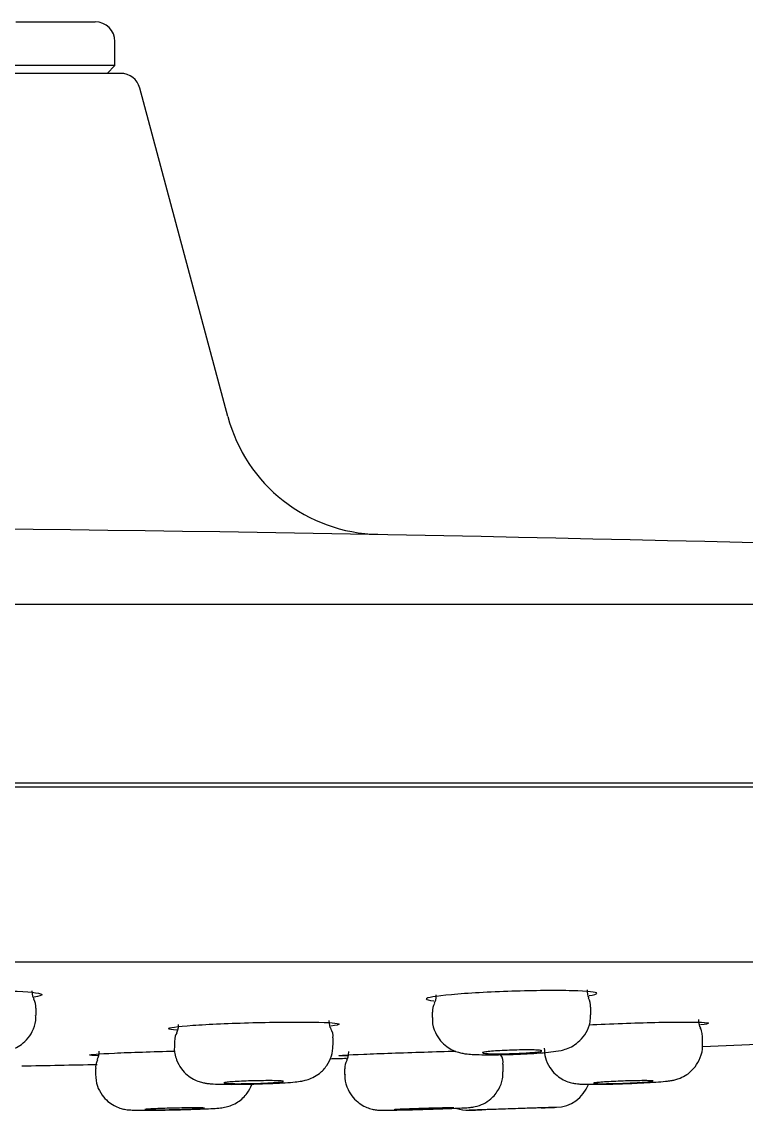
# Model space of a CAD drawing. Header units: millimetres. Extents: x -60 to 7633, y -2614 to 2146.
# Drawn here: x 3821.3 to 3839.56, y -2208.83 to -2181.38 of the extents above; entities that cross this region are included whole.
import ezdxf

# ---------------------------------------------------------------- set-up
doc = ezdxf.new("R2010")
doc.units = ezdxf.units.MM
doc.layers.get('0').update_dxf_attribs({"color": 250})

msp = doc.modelspace()

# ---------------------------------------------------------------- linework, layer by layer
at = {"linetype": 'Continuous'}
for p, q in [((3821.145, -2181.381), (3823.145, -2181.381)), ((3823.645, -2182.481), (3823.645, -2181.881)), ((3823.645, -2182.481), (3785.645, -2182.481)), ((3823.445, -2182.681), (3823.645, -2182.481)), ((3823.788, -2182.681), (3785.502, -2182.681)), ((3826.492, -2191.337), (3824.271, -2183.051)), ((3729.835, -2196.07), (3879.456, -2196.07)), ((3879.445, -2200.581), (3729.845, -2200.581)), ((3874.645, -2200.681), (3734.645, -2200.681)), ((3874.461, -2205.093), (3734.829, -2205.093)), ((3821.657, -2206.437), (3821.657, -2206.256)), ((3831.645, -2206.355), (3831.645, -2206.492)), ((3835.645, -2206.42), (3835.645, -2206.225)), ((3825.145, -2207.102), (3825.145, -2207.245)), ((3829.145, -2207.19), (3829.145, -2207.001)), ((3838.465, -2207.178), (3838.465, -2206.98)), ((3823.151, -2207.771), (3823.151, -2207.916)), ((3829.438, -2207.785), (3829.438, -2207.924)), ((3833.438, -2207.858), (3833.438, -2207.665)), ((3834.776, -2208.754), (3832.574, -2208.826)), ((3834.395, -2208.767), (3832.895, -2208.816))]:
    msp.add_line(p, q, dxfattribs=at)
for centre, radius, start, end in [((3823.145, -2181.881), 0.5, 0, 90), ((3823.788, -2183.181), 0.5, 15, 90), ((3830.356, -2190.306), 4, 194.9105, 268.8352), ((3835.861, -2205.832), 0.31, 172.114, 211.8965), ((3821.31, -2206.216), 0.342, 353.4033, 33.149), ((3831.972, -2206.311), 0.321, 146.5845, 187.8994), ((3835.308, -2206.18), 0.332, 352.2385, 33.1492), ((3828.818, -2206.961), 0.327, 352.2107, 35.0175), ((3804.645, -1327.867), 880, 272.202404, 272.408598), ((3822.913, -2207.379), 0.333, 328.9127, 7.5262), ((3804.645, -1327.867), 880, 271.590846, 271.617275), ((3833.095, -2207.624), 0.338, 353.259, 32.8207), ((3804.645, -1327.867), 880, 271.084127, 271.208214), ((3829.762, -2207.744), 0.319, 146.9203, 187.0961), ((3834.745, -2207.854), 0.9, 271.959, 339.1478), ((3832.545, -2207.927), 0.9, 251.2333, 271.8158), ((3832.545, -2207.927), 0.9, 252.1601, 271.8158), ((3804.645, -1327.869), 881.4, 271.815809, 271.836718), ((3804.645, -1327.869), 881.4, 271.934279, 271.959045)]:
    msp.add_arc(centre, radius, start, end, dxfattribs=at)
for points in [[(3804.645, -2194.07), (3824.723, -2194.07), (3844.801, -2194.502), (3864.86, -2195.366)], [(3821.608, -2206.023), (3821.578, -2205.991), (3821.563, -2205.922), (3821.561, -2205.817)], [(3831.738, -2205.918), (3831.739, -2206.022), (3831.724, -2206.092), (3831.693, -2206.128)], [(3825.238, -2206.667), (3825.252, -2206.705), (3825.238, -2206.776), (3825.196, -2206.88)], [(3829.097, -2206.77), (3829.066, -2206.734), (3829.05, -2206.665), (3829.05, -2206.562)], [(3838.417, -2206.749), (3838.388, -2206.718), (3838.372, -2206.649), (3838.369, -2206.541)], [(3825.204, -2206.882), (3825.172, -2206.915), (3825.154, -2206.987), (3825.149, -2207.099)], [(3838.462, -2206.977), (3838.451, -2206.851), (3838.432, -2206.777), (3838.406, -2206.753)], [(3829.535, -2207.349), (3829.528, -2207.465), (3829.51, -2207.537), (3829.483, -2207.565)], [(3823.205, -2207.553), (3823.16, -2207.653), (3823.145, -2207.726), (3823.159, -2207.772)]]:
    msp.add_open_spline(points, degree=3, dxfattribs=at)
for points, knots in [([(3818.14, -2205.879), (3818.543, -2205.847), (3819.101, -2205.823), (3820.224, -2205.804), (3820.786, -2205.809), (3821.577, -2205.847), (3821.808, -2205.878), (3821.806, -2205.934), (3821.735, -2205.955), (3821.604, -2205.975)], [0, 0, 0, 0, 0.125, 0.125, 0.25, 0.25, 0.375, 0.375, 0.4438716, 0.4438716, 0.4438716, 0.4438716]), ([(3835.601, -2205.937), (3835.725, -2205.917), (3835.794, -2205.898), (3835.798, -2205.848), (3835.573, -2205.824), (3834.775, -2205.804), (3834.217, -2205.809), (3833.093, -2205.846), (3832.534, -2205.877), (3832.131, -2205.914)], [0.5579721, 0.5579721, 0.5579721, 0.5579721, 0.625, 0.625, 0.75, 0.75, 0.875, 0.875, 1, 1, 1, 1]), ([(3832.131, -2205.914), (3831.728, -2205.95), (3831.498, -2205.989), (3831.494, -2206.039), (3831.561, -2206.054), (3831.687, -2206.066)], [0, 0, 0, 0, 0.125, 0.125, 0.1930413, 0.1930413, 0.1930413, 0.1930413]), ([(3833.687, -2207.418), (3833.816, -2207.413), (3834.04, -2207.404), (3834.377, -2207.383), (3834.664, -2207.356), (3834.838, -2207.334), (3835.03, -2207.284), (3835.207, -2207.205), (3835.386, -2207.069), (3835.54, -2206.869), (3835.636, -2206.635), (3835.635, -2206.488), (3835.634, -2206.42)], [0, 0, 0, 0, 0.12491, 0.253073, 0.383893, 0.529843, 0.596286, 0.666861, 0.744926, 0.835009, 0.934351, 1, 1, 1, 1]), ([(3819.66, -2207.426), (3819.675, -2207.426), (3819.802, -2207.425), (3820.068, -2207.416), (3820.397, -2207.399), (3820.691, -2207.373), (3820.873, -2207.351), (3821.083, -2207.287), (3821.257, -2207.198), (3821.43, -2207.053), (3821.575, -2206.84), (3821.656, -2206.617), (3821.648, -2206.485), (3821.645, -2206.437)], [0, 0, 0, 0, 0.014447, 0.140767, 0.268367, 0.400247, 0.552746, 0.617042, 0.683938, 0.764661, 0.853352, 0.954142, 1, 1, 1, 1]), ([(3825.217, -2206.804), (3825.077, -2206.795), (3824.999, -2206.783), (3824.989, -2206.744), (3825.211, -2206.714), (3825.608, -2206.686)], [0.804051, 0.804051, 0.804051, 0.804051, 0.875, 0.875, 1, 1, 1, 1]), ([(3825.608, -2206.686), (3826.005, -2206.657), (3826.56, -2206.633), (3827.682, -2206.604), (3828.247, -2206.599), (3829.049, -2206.613), (3829.289, -2206.632), (3829.299, -2206.671), (3829.226, -2206.687), (3829.089, -2206.704)], [0, 0, 0, 0, 0.125, 0.125, 0.25, 0.25, 0.375, 0.375, 0.4466594, 0.4466594, 0.4466594, 0.4466594]), ([(3831.656, -2206.491), (3831.652, -2206.523), (3831.64, -2206.644), (3831.71, -2206.858), (3831.842, -2207.071), (3832, -2207.219), (3832.159, -2207.314), (3832.303, -2207.368), (3832.425, -2207.395), (3832.55, -2207.412), (3832.71, -2207.423), (3832.969, -2207.43), (3833.303, -2207.428), (3833.568, -2207.423), (3833.684, -2207.418), (3833.687, -2207.418)], [0, 0, 0, 0, 0.030379, 0.132686, 0.216947, 0.289879, 0.353779, 0.410024, 0.458922, 0.516723, 0.616276, 0.740908, 0.872496, 0.997709, 1, 1, 1, 1]), ([(3835.595, -2206.673), (3835.862, -2206.659), (3836.15, -2206.647), (3837.002, -2206.615), (3837.566, -2206.603), (3838.369, -2206.602), (3838.609, -2206.614), (3838.619, -2206.646), (3838.547, -2206.66), (3838.412, -2206.675)], [0.0602489, 0.0602489, 0.0602489, 0.0602489, 0.125, 0.125, 0.25, 0.25, 0.375, 0.375, 0.446023, 0.446023, 0.446023, 0.446023]), ([(3825.146, -2207.241), (3825.146, -2207.242), (3825.129, -2207.342), (3825.185, -2207.544), (3825.303, -2207.775), (3825.457, -2207.938), (3825.614, -2208.044), (3825.76, -2208.106), (3825.879, -2208.137), (3825.979, -2208.153), (3826.104, -2208.164), (3826.287, -2208.172), (3826.578, -2208.175), (3826.864, -2208.173), (3827.033, -2208.169), (3827.096, -2208.167)], [0, 0, 0, 0, 0.001203, 0.112152, 0.201571, 0.278091, 0.3446, 0.401989, 0.449587, 0.492003, 0.55688, 0.689168, 0.811612, 0.939814, 1, 1, 1, 1]), ([(3827.096, -2208.167), (3827.164, -2208.166), (3827.335, -2208.162), (3827.64, -2208.15), (3827.951, -2208.134), (3828.184, -2208.115), (3828.327, -2208.098), (3828.475, -2208.068), (3828.643, -2208.006), (3828.827, -2207.891), (3828.997, -2207.709), (3829.122, -2207.458), (3829.135, -2207.289), (3829.141, -2207.191)], [0, 0, 0, 0, 0.063439, 0.185189, 0.307557, 0.433741, 0.531627, 0.593648, 0.656668, 0.724745, 0.816466, 0.908822, 1, 1, 1, 1]), ([(3836.525, -2208.155), (3836.6, -2208.153), (3836.776, -2208.146), (3837.074, -2208.131), (3837.365, -2208.112), (3837.555, -2208.095), (3837.674, -2208.079), (3837.782, -2208.056), (3837.917, -2208.013), (3838.098, -2207.918), (3838.284, -2207.744), (3838.417, -2207.499), (3838.478, -2207.293), (3838.461, -2207.19), (3838.459, -2207.175)], [0, 0, 0, 0, 0.071325, 0.196288, 0.321661, 0.452874, 0.529302, 0.574836, 0.622014, 0.690443, 0.791319, 0.883856, 0.986198, 1, 1, 1, 1]), ([(3823.226, -2207.453), (3823.079, -2207.45), (3823.001, -2207.444), (3823.003, -2207.423), (3823.233, -2207.405), (3823.636, -2207.386)], [0.8012684, 0.8012684, 0.8012684, 0.8012684, 0.875, 0.875, 1, 1, 1, 1]), ([(3823.636, -2207.386), (3824.039, -2207.367), (3824.597, -2207.349), (3825.159, -2207.336), (3825.161, -2207.336), (3825.162, -2207.336)], [0, 0, 0, 0, 0.125, 0.125, 0.1252489, 0.1252489, 0.1252489, 0.1252489]), ([(3829.512, -2207.457), (3829.365, -2207.458), (3829.287, -2207.456), (3829.289, -2207.445), (3829.52, -2207.43), (3829.923, -2207.413)], [0.8014432, 0.8014432, 0.8014432, 0.8014432, 0.875, 0.875, 1, 1, 1, 1]), ([(3829.923, -2207.413), (3830.326, -2207.396), (3830.884, -2207.376), (3831.717, -2207.351), (3831.989, -2207.343), (3832.243, -2207.337)], [0, 0, 0, 0, 0.125, 0.125, 0.1856725, 0.1856725, 0.1856725, 0.1856725]), ([(3834.414, -2207.33), (3834.414, -2207.327), (3834.407, -2207.324), (3834.394, -2207.321), (3834.375, -2207.317), (3834.341, -2207.314), (3834.296, -2207.311), (3834.251, -2207.309), (3834.193, -2207.307), (3834.127, -2207.306), (3834.061, -2207.305), (3833.985, -2207.305), (3833.906, -2207.306), (3833.826, -2207.308), (3833.741, -2207.31), (3833.658, -2207.312), (3833.574, -2207.315), (3833.489, -2207.319), (3833.41, -2207.323), (3833.331, -2207.327), (3833.256, -2207.332), (3833.191, -2207.337), (3833.126, -2207.343), (3833.069, -2207.348), (3833.025, -2207.354), (3832.981, -2207.359), (3832.948, -2207.365), (3832.931, -2207.37), (3832.919, -2207.373), (3832.914, -2207.377), (3832.914, -2207.38)], [0.1248579, 0.1248579, 0.1248579, 0.1248579, 0.1616088, 0.1616088, 0.1616088, 0.2153869, 0.2153869, 0.2153869, 0.2690493, 0.2690493, 0.2690493, 0.3226149, 0.3226149, 0.3226149, 0.3761445, 0.3761445, 0.3761445, 0.4297146, 0.4297146, 0.4297146, 0.4833839, 0.4833839, 0.4833839, 0.5371678, 0.5371678, 0.5371678, 0.5910318, 0.5910318, 0.5910318, 0.6251323, 0.6251323, 0.6251323, 0.6251323]), ([(3832.919, -2207.385), (3832.93, -2207.389), (3832.955, -2207.393), (3832.992, -2207.396), (3833.03, -2207.399), (3833.081, -2207.402), (3833.141, -2207.403), (3833.201, -2207.404), (3833.272, -2207.405), (3833.349, -2207.404), (3833.425, -2207.404), (3833.508, -2207.402), (3833.591, -2207.4), (3833.674, -2207.398), (3833.76, -2207.395), (3833.842, -2207.391), (3833.923, -2207.387), (3834.002, -2207.382), (3834.072, -2207.378), (3834.116, -2207.374), (3834.158, -2207.371), (3834.195, -2207.368)], [0.6449059, 0.6449059, 0.6449059, 0.6449059, 0.6987156, 0.6987156, 0.6987156, 0.7524145, 0.7524145, 0.7524145, 0.8060053, 0.8060053, 0.8060053, 0.859538, 0.859538, 0.859538, 0.9130877, 0.9130877, 0.9130877, 0.966722, 0.966722, 0.966722, 1, 1, 1, 1]), ([(3834.195, -2207.368), (3834.254, -2207.362), (3834.304, -2207.357), (3834.34, -2207.351), (3834.376, -2207.346), (3834.4, -2207.34), (3834.409, -2207.335)], [0, 0, 0, 0, 0.0538735, 0.0538735, 0.0538735, 0.1077475, 0.1077475, 0.1077475, 0.1077475]), ([(3834.472, -2207.258), (3834.475, -2207.348), (3834.484, -2207.509), (3834.594, -2207.743), (3834.743, -2207.92), (3834.903, -2208.038), (3835.055, -2208.109), (3835.183, -2208.144), (3835.275, -2208.158), (3835.364, -2208.167), (3835.486, -2208.173), (3835.7, -2208.175), (3836.009, -2208.171), (3836.309, -2208.164), (3836.47, -2208.158), (3836.525, -2208.155)], [0, 0, 0, 0, 0.082827, 0.173652, 0.250125, 0.316395, 0.373433, 0.421577, 0.45803, 0.497604, 0.578619, 0.6994, 0.827448, 0.948577, 1, 1, 1, 1]), ([(3823.154, -2207.919), (3823.163, -2208.029), (3823.18, -2208.204), (3823.307, -2208.44), (3823.457, -2208.602), (3823.613, -2208.709), (3823.758, -2208.772), (3823.876, -2208.802), (3823.956, -2208.814), (3824.019, -2208.82), (3824.111, -2208.825), (3824.262, -2208.827), (3824.528, -2208.827), (3824.814, -2208.823), (3824.993, -2208.82), (3825.071, -2208.818)], [0, 0, 0, 0, 0.105566, 0.19513, 0.271375, 0.337167, 0.392957, 0.438288, 0.46926, 0.499317, 0.552284, 0.680925, 0.800054, 0.925184, 1, 1, 1, 1]), ([(3829.449, -2207.924), (3829.445, -2207.959), (3829.434, -2208.083), (3829.506, -2208.297), (3829.639, -2208.507), (3829.796, -2208.651), (3829.951, -2208.742), (3830.09, -2208.793), (3830.199, -2208.815), (3830.268, -2208.822), (3830.31, -2208.825), (3830.36, -2208.827), (3830.44, -2208.827), (3830.611, -2208.825), (3830.891, -2208.82), (3831.224, -2208.811), (3831.506, -2208.803), (3831.64, -2208.798), (3831.674, -2208.797)], [0, 0, 0, 0, 0.030184, 0.122123, 0.197517, 0.262214, 0.317732, 0.364082, 0.400379, 0.422524, 0.44019, 0.466369, 0.532366, 0.638886, 0.7522, 0.86149, 0.96982, 1, 1, 1, 1]), ([(3831.674, -2208.797), (3831.765, -2208.794), (3831.95, -2208.788), (3832.226, -2208.777), (3832.46, -2208.767), (3832.56, -2208.761), (3832.649, -2208.752), (3832.773, -2208.73), (3832.942, -2208.672), (3833.154, -2208.531), (3833.328, -2208.319), (3833.429, -2208.067), (3833.428, -2207.923), (3833.426, -2207.858)], [0, 0, 0, 0, 0.091791, 0.219746, 0.348667, 0.481991, 0.527498, 0.555052, 0.637713, 0.717381, 0.832867, 0.935011, 1, 1, 1, 1]), ([(3825.071, -2208.818), (3825.122, -2208.817), (3825.274, -2208.814), (3825.564, -2208.806), (3825.876, -2208.794), (3826.136, -2208.782), (3826.267, -2208.773), (3826.367, -2208.761), (3826.46, -2208.744), (3826.596, -2208.703), (3826.789, -2208.602), (3826.974, -2208.427), (3827.067, -2208.256), (3827.094, -2208.181)], [0, 0, 0, 0, 0.0460277, 0.1625218, 0.2794062, 0.3969019, 0.5212019, 0.5631458, 0.596356, 0.6451521, 0.7066687, 0.8135343, 0.8937926, 0.8937926, 0.8937926, 0.8937926]), ([(3827.895, -2208.1), (3827.895, -2208.098), (3827.889, -2208.095), (3827.876, -2208.093), (3827.857, -2208.09), (3827.823, -2208.087), (3827.778, -2208.085), (3827.733, -2208.083), (3827.675, -2208.082), (3827.609, -2208.081), (3827.543, -2208.081), (3827.468, -2208.081), (3827.388, -2208.082), (3827.309, -2208.082), (3827.224, -2208.084), (3827.14, -2208.086), (3827.056, -2208.088), (3826.971, -2208.091), (3826.892, -2208.094), (3826.813, -2208.098), (3826.738, -2208.101), (3826.673, -2208.105), (3826.608, -2208.109), (3826.551, -2208.114), (3826.507, -2208.118), (3826.463, -2208.122), (3826.43, -2208.127), (3826.412, -2208.131), (3826.401, -2208.133), (3826.395, -2208.136), (3826.395, -2208.138)], [0.1248671, 0.1248671, 0.1248671, 0.1248671, 0.1614107, 0.1614107, 0.1614107, 0.2151595, 0.2151595, 0.2151595, 0.2688389, 0.2688389, 0.2688389, 0.3224601, 0.3224601, 0.3224601, 0.3760595, 0.3760595, 0.3760595, 0.4296831, 0.4296831, 0.4296831, 0.4833662, 0.4833662, 0.4833662, 0.5371183, 0.5371183, 0.5371183, 0.5909184, 0.5909184, 0.5909184, 0.6251416, 0.6251416, 0.6251416, 0.6251416]), ([(3826.401, -2208.142), (3826.411, -2208.146), (3826.436, -2208.149), (3826.474, -2208.151), (3826.511, -2208.154), (3826.562, -2208.155), (3826.622, -2208.156), (3826.682, -2208.157), (3826.753, -2208.158), (3826.829, -2208.157), (3826.905, -2208.157), (3826.988, -2208.156), (3827.072, -2208.154), (3827.155, -2208.152), (3827.241, -2208.15), (3827.323, -2208.147), (3827.404, -2208.144), (3827.483, -2208.14), (3827.554, -2208.137), (3827.598, -2208.134), (3827.639, -2208.132), (3827.676, -2208.129)], [0.6447247, 0.6447247, 0.6447247, 0.6447247, 0.6984924, 0.6984924, 0.6984924, 0.7521938, 0.7521938, 0.7521938, 0.8058301, 0.8058301, 0.8058301, 0.8594314, 0.8594314, 0.8594314, 0.9130428, 0.9130428, 0.9130428, 0.966705, 0.966705, 0.966705, 1, 1, 1, 1]), ([(3827.676, -2208.129), (3827.735, -2208.125), (3827.785, -2208.121), (3827.822, -2208.116), (3827.858, -2208.112), (3827.882, -2208.108), (3827.891, -2208.104)], [0, 0, 0, 0, 0.0538059, 0.0538059, 0.0538059, 0.107612, 0.107612, 0.107612, 0.107612]), ([(3837.215, -2208.092), (3837.215, -2208.09), (3837.209, -2208.088), (3837.196, -2208.087), (3837.177, -2208.084), (3837.143, -2208.083), (3837.098, -2208.082), (3837.053, -2208.081), (3836.996, -2208.081), (3836.93, -2208.081), (3836.864, -2208.082), (3836.788, -2208.083), (3836.709, -2208.085), (3836.63, -2208.087), (3836.545, -2208.089), (3836.461, -2208.092), (3836.377, -2208.095), (3836.292, -2208.099), (3836.213, -2208.103), (3836.134, -2208.107), (3836.059, -2208.111), (3835.993, -2208.115), (3835.928, -2208.119), (3835.871, -2208.124), (3835.827, -2208.128), (3835.783, -2208.132), (3835.75, -2208.136), (3835.732, -2208.14), (3835.721, -2208.142), (3835.715, -2208.144), (3835.715, -2208.146)], [0.1249518, 0.1249518, 0.1249518, 0.1249518, 0.1613496, 0.1613496, 0.1613496, 0.2150451, 0.2150451, 0.2150451, 0.268677, 0.268677, 0.268677, 0.3222774, 0.3222774, 0.3222774, 0.3758918, 0.3758918, 0.3758918, 0.4295596, 0.4295596, 0.4295596, 0.4832968, 0.4832968, 0.4832968, 0.5370893, 0.5370893, 0.5370893, 0.5908984, 0.5908984, 0.5908984, 0.6252268, 0.6252268, 0.6252268, 0.6252268]), ([(3835.721, -2208.149), (3835.731, -2208.152), (3835.756, -2208.154), (3835.793, -2208.156), (3835.83, -2208.157), (3835.881, -2208.158), (3835.941, -2208.158), (3836.001, -2208.157), (3836.072, -2208.157), (3836.148, -2208.155), (3836.224, -2208.154), (3836.307, -2208.152), (3836.391, -2208.149), (3836.474, -2208.146), (3836.56, -2208.143), (3836.642, -2208.139), (3836.723, -2208.136), (3836.802, -2208.131), (3836.873, -2208.127), (3836.917, -2208.125), (3836.958, -2208.122), (3836.996, -2208.119)], [0.6446783, 0.6446783, 0.6446783, 0.6446783, 0.6983958, 0.6983958, 0.6983958, 0.7520453, 0.7520453, 0.7520453, 0.8056509, 0.8056509, 0.8056509, 0.859256, 0.859256, 0.859256, 0.9129041, 0.9129041, 0.9129041, 0.9666197, 0.9666197, 0.9666197, 1, 1, 1, 1]), ([(3836.996, -2208.119), (3837.055, -2208.115), (3837.105, -2208.111), (3837.141, -2208.107), (3837.178, -2208.102), (3837.201, -2208.099), (3837.211, -2208.095)], [0, 0, 0, 0, 0.0537924, 0.0537924, 0.0537924, 0.1075867, 0.1075867, 0.1075867, 0.1075867]), ([(3825.901, -2208.774), (3825.901, -2208.773), (3825.895, -2208.772), (3825.882, -2208.771), (3825.863, -2208.769), (3825.83, -2208.768), (3825.785, -2208.767), (3825.74, -2208.767), (3825.682, -2208.767), (3825.616, -2208.767), (3825.551, -2208.767), (3825.475, -2208.768), (3825.396, -2208.769), (3825.316, -2208.771), (3825.231, -2208.772), (3825.147, -2208.774), (3825.063, -2208.776), (3824.978, -2208.778), (3824.899, -2208.781), (3824.82, -2208.783), (3824.745, -2208.786), (3824.68, -2208.789), (3824.614, -2208.792), (3824.557, -2208.794), (3824.513, -2208.797), (3824.469, -2208.8), (3824.437, -2208.802), (3824.419, -2208.805), (3824.407, -2208.806), (3824.401, -2208.808), (3824.401, -2208.809)], [0.1249396, 0.1249396, 0.1249396, 0.1249396, 0.1612113, 0.1612113, 0.1612113, 0.2149121, 0.2149121, 0.2149121, 0.2685865, 0.2685865, 0.2685865, 0.3222477, 0.3222477, 0.3222477, 0.3759148, 0.3759148, 0.3759148, 0.4296039, 0.4296039, 0.4296039, 0.483322, 0.483322, 0.483322, 0.5370629, 0.5370629, 0.5370629, 0.5908108, 0.5908108, 0.5908108, 0.6252144, 0.6252144, 0.6252144, 0.6252144]), ([(3824.407, -2208.811), (3824.417, -2208.813), (3824.442, -2208.814), (3824.479, -2208.815), (3824.516, -2208.816), (3824.567, -2208.816), (3824.627, -2208.816), (3824.687, -2208.816), (3824.758, -2208.816), (3824.834, -2208.815), (3824.91, -2208.814), (3824.993, -2208.812), (3825.077, -2208.811), (3825.16, -2208.809), (3825.246, -2208.807), (3825.328, -2208.804), (3825.409, -2208.802), (3825.489, -2208.799), (3825.559, -2208.797), (3825.603, -2208.795), (3825.645, -2208.793), (3825.682, -2208.791)], [0.6445465, 0.6445465, 0.6445465, 0.6445465, 0.6982564, 0.6982564, 0.6982564, 0.7519381, 0.7519381, 0.7519381, 0.8056016, 0.8056016, 0.8056016, 0.8592647, 0.8592647, 0.8592647, 0.9129457, 0.9129457, 0.9129457, 0.9666548, 0.9666548, 0.9666548, 1, 1, 1, 1]), ([(3825.682, -2208.791), (3825.741, -2208.789), (3825.791, -2208.786), (3825.827, -2208.783), (3825.864, -2208.781), (3825.888, -2208.778), (3825.897, -2208.776)], [0, 0, 0, 0, 0.0537409, 0.0537409, 0.0537409, 0.1074826, 0.1074826, 0.1074826, 0.1074826]), ([(3832.188, -2208.769), (3832.188, -2208.768), (3832.181, -2208.767), (3832.169, -2208.767), (3832.15, -2208.767), (3832.117, -2208.767), (3832.072, -2208.767), (3832.027, -2208.768), (3831.969, -2208.769), (3831.903, -2208.77), (3831.838, -2208.771), (3831.762, -2208.773), (3831.683, -2208.775), (3831.603, -2208.777), (3831.518, -2208.78), (3831.434, -2208.782), (3831.35, -2208.785), (3831.265, -2208.787), (3831.186, -2208.79), (3831.107, -2208.793), (3831.032, -2208.796), (3830.966, -2208.798), (3830.901, -2208.801), (3830.844, -2208.804), (3830.8, -2208.806), (3830.756, -2208.808), (3830.723, -2208.81), (3830.705, -2208.812), (3830.694, -2208.813), (3830.688, -2208.814), (3830.688, -2208.814)], [0.1249813, 0.1249813, 0.1249813, 0.1249813, 0.1611283, 0.1611283, 0.1611283, 0.2147995, 0.2147995, 0.2147995, 0.2684604, 0.2684604, 0.2684604, 0.3221301, 0.3221301, 0.3221301, 0.3758239, 0.3758239, 0.3758239, 0.4295464, 0.4295464, 0.4295464, 0.4832897, 0.4832897, 0.4832897, 0.5370369, 0.5370369, 0.5370369, 0.5907692, 0.5907692, 0.5907692, 0.6252564, 0.6252564, 0.6252564, 0.6252564]), ([(3830.693, -2208.815), (3830.703, -2208.816), (3830.728, -2208.816), (3830.765, -2208.816), (3830.802, -2208.816), (3830.853, -2208.815), (3830.913, -2208.814), (3830.973, -2208.813), (3831.044, -2208.812), (3831.12, -2208.81), (3831.196, -2208.808), (3831.279, -2208.806), (3831.362, -2208.803), (3831.446, -2208.801), (3831.532, -2208.798), (3831.614, -2208.795), (3831.695, -2208.793), (3831.775, -2208.79), (3831.845, -2208.787), (3831.889, -2208.785), (3831.931, -2208.784), (3831.968, -2208.782)], [0.6444744, 0.6444744, 0.6444744, 0.6444744, 0.6981522, 0.6981522, 0.6981522, 0.7518143, 0.7518143, 0.7518143, 0.8054793, 0.8054793, 0.8054793, 0.8591645, 0.8591645, 0.8591645, 0.9128783, 0.9128783, 0.9128783, 0.9666167, 0.9666167, 0.9666167, 1, 1, 1, 1]), ([(3831.968, -2208.782), (3832.027, -2208.779), (3832.077, -2208.777), (3832.114, -2208.775), (3832.15, -2208.773), (3832.174, -2208.771), (3832.183, -2208.77)], [0, 0, 0, 0, 0.0537154, 0.0537154, 0.0537154, 0.1074323, 0.1074323, 0.1074323, 0.1074323]), ([(3833.032, -2208.812), (3832.939, -2208.815), (3832.856, -2208.817), (3832.789, -2208.82), (3832.716, -2208.822), (3832.659, -2208.824), (3832.622, -2208.825), (3832.59, -2208.826), (3832.574, -2208.826), (3832.574, -2208.826)], [0.1118548, 0.1118548, 0.1118548, 0.1118548, 0.1614237, 0.1614237, 0.1614237, 0.2151354, 0.2151354, 0.2151354, 0.2627718, 0.2627718, 0.2627718, 0.2627718]), ([(3834.395, -2208.767), (3834.395, -2208.767), (3834.381, -2208.767), (3834.353, -2208.768), (3834.325, -2208.769), (3834.283, -2208.771), (3834.231, -2208.772), (3834.179, -2208.774), (3834.114, -2208.776), (3834.043, -2208.779), (3833.972, -2208.781), (3833.892, -2208.784), (3833.81, -2208.786), (3833.728, -2208.789), (3833.642, -2208.792), (3833.559, -2208.795), (3833.475, -2208.797), (3833.392, -2208.8), (3833.317, -2208.803), (3833.241, -2208.805), (3833.171, -2208.807), (3833.112, -2208.809), (3833.053, -2208.811), (3833.004, -2208.813), (3832.968, -2208.814), (3832.932, -2208.815), (3832.908, -2208.816), (3832.899, -2208.816), (3832.897, -2208.816), (3832.895, -2208.816), (3832.895, -2208.816)], [0, 0, 0, 0, 0.107344, 0.107344, 0.107344, 0.214686, 0.214686, 0.214686, 0.322056, 0.322056, 0.322056, 0.429484, 0.429484, 0.429484, 0.536966, 0.536966, 0.536966, 0.644472, 0.644472, 0.644472, 0.751963, 0.751963, 0.751963, 0.85941, 0.85941, 0.85941, 0.966801, 0.966801, 0.966801, 1, 1, 1, 1]), ([(3834.776, -2208.754), (3834.776, -2208.754), (3834.763, -2208.754), (3834.736, -2208.755), (3834.703, -2208.756), (3834.649, -2208.758), (3834.579, -2208.761), (3834.511, -2208.763), (3834.426, -2208.766), (3834.331, -2208.769)], [0.7624377, 0.7624377, 0.7624377, 0.7624377, 0.8057347, 0.8057347, 0.8057347, 0.859313, 0.859313, 0.859313, 0.9110422, 0.9110422, 0.9110422, 0.9110422])]:
    msp.add_open_spline(points, degree=3, knots=knots, dxfattribs=at)

doc.saveas('drawing.dxf')
